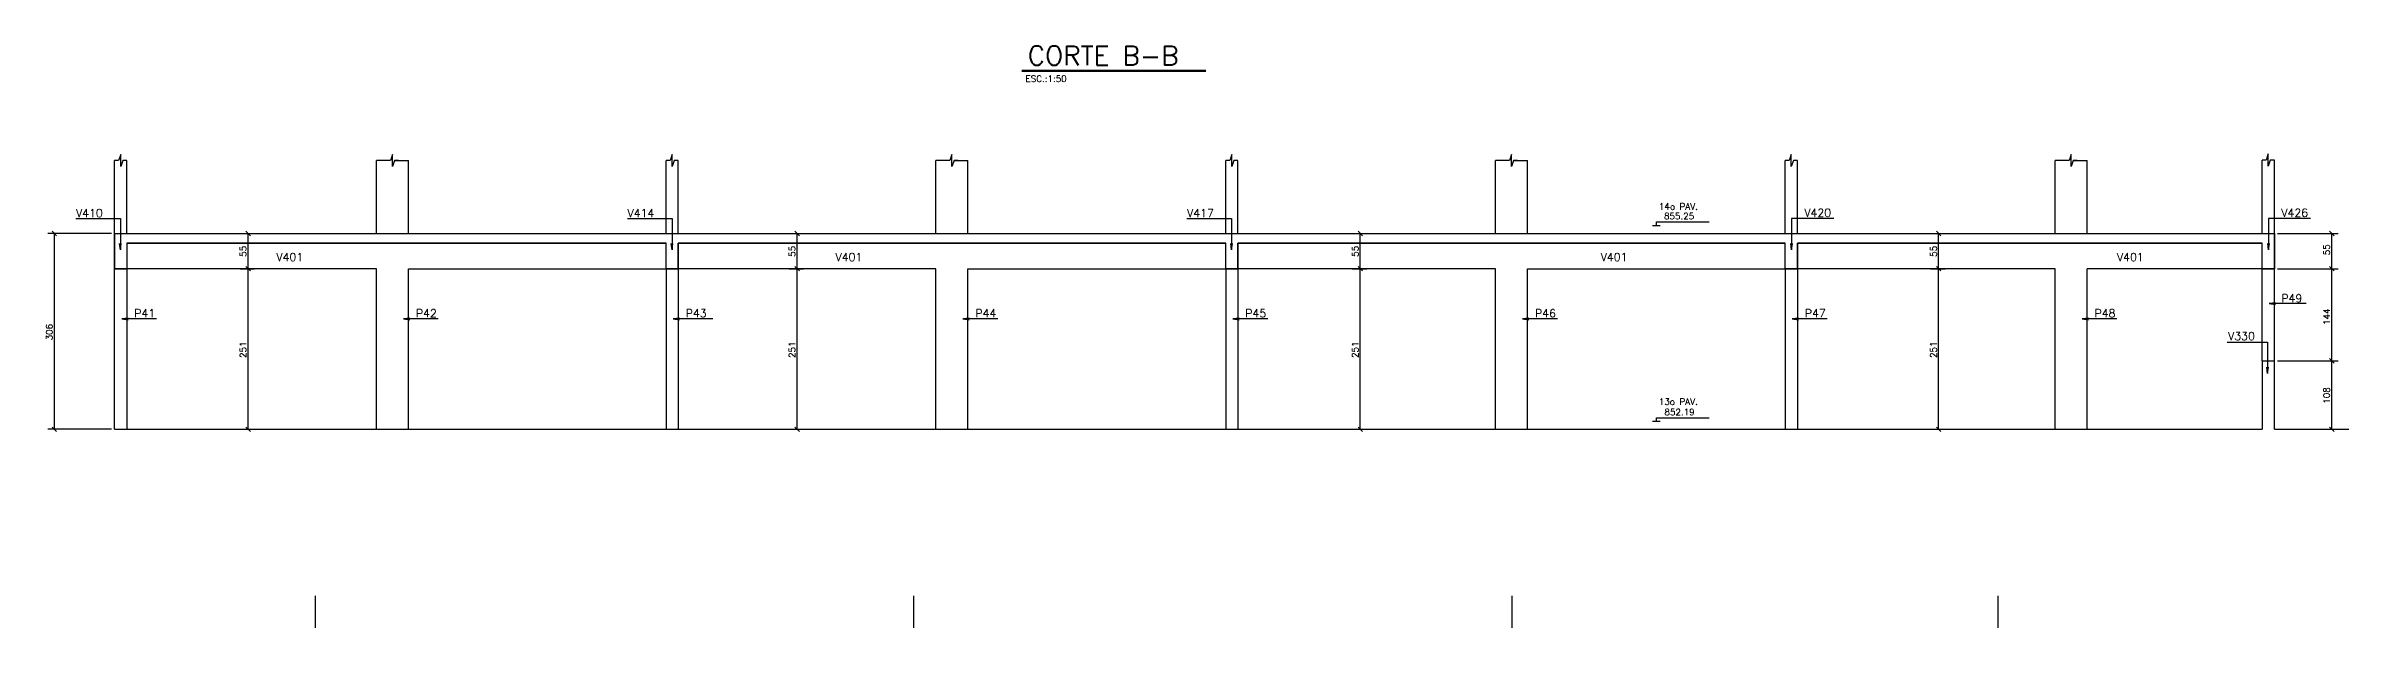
# Model space of a CAD drawing. Extents: x 1992 to 7619, y 830 to 3800.
# Drawn here: x 1992 to 5589, y 830 to 1739 of the extents above; entities that cross this region are included whole.
import ezdxf

# ---------------------------------------------------------------- set-up
doc = ezdxf.new("R2010")
doc.units = 0
doc.header["$MEASUREMENT"] = 0
for name, color, linetype in [('2', 2, 'CONTINUOUS'), ('3', 3, 'CONTINUOUS'), ('6', 6, 'CONTINUOUS'), ('8', 8, 'CONTINUOUS'), ('9', 9, 'CONTINUOUS')]:
    doc.layers.add(name, color=color, linetype=linetype)
doc.styles.get("Standard").update_dxf_attribs({"font": 'ROMANS.SHX'})

msp = doc.modelspace()

# ---------------------------------------------------------------- linework, layer by layer
at = {"layer": '2', "linetype": 'Continuous'}
for p, q in [((2008.585239, 1442.760148), (2001.514171, 1449.831216)), ((2311.330728, 1442.760148), (2304.25966, 1449.831216)), ((3168.877544, 1442.760148), (3161.806476, 1449.831216)), ((4048.435195, 1442.760148), (4041.364127, 1449.831216)), ((4951.764113, 1442.760148), (4944.693045, 1449.831216)), ((5565.795856, 1442.760148), (5558.724788, 1449.831216)), ((2311.330728, 1387.760148), (2304.25966, 1394.831216)), ((2311.330728, 1387.760148), (2304.25966, 1394.831216)), ((3168.877544, 1387.760148), (3161.806476, 1394.831216)), ((3168.877544, 1387.760148), (3161.806476, 1394.831216)), ((4048.435195, 1387.760148), (4041.364127, 1394.831216)), ((4048.435195, 1387.760148), (4041.364127, 1394.831216)), ((4951.764113, 1387.760148), (4944.693045, 1394.831216)), ((4951.764113, 1387.760148), (4944.693045, 1394.831216)), ((5565.795856, 1387.760148), (5558.724788, 1394.831216)), ((5565.795856, 1387.760148), (5558.724788, 1394.831216)), ((5565.795856, 1243.760148), (5558.724788, 1250.831216)), ((5565.795856, 1243.760148), (5558.724788, 1250.831216)), ((2008.585239, 1136.760148), (2001.514171, 1143.831216)), ((2311.330728, 1136.760148), (2304.25966, 1143.831216)), ((3168.877544, 1136.760148), (3161.806476, 1143.831216)), ((4048.435195, 1136.760148), (4041.364127, 1143.831216)), ((4951.764113, 1136.760148), (4944.693045, 1143.831216)), ((5565.795856, 1136.760148), (5558.724788, 1143.831216))]:
    msp.add_line(p, q, dxfattribs=at)
at = {"layer": '3', "linetype": 'Continuous'}
for p, q in [((2099.09, 1446.295682), (2099.09, 1560.455238)), ((2118.09, 1446.295682), (2118.09, 1560.455238)), ((2508.09, 1446.295682), (2508.09, 1560.455238)), ((2558.09, 1446.295682), (2558.09, 1560.455238)), ((2960.59, 1446.295682), (2960.59, 1560.455238)), ((2979.59, 1446.295682), (2979.59, 1560.455238)), ((3382.09, 1446.295682), (3382.09, 1560.455238)), ((3432.09, 1446.295682), (3432.09, 1560.455238)), ((3834.59, 1446.295682), (3834.59, 1560.455238)), ((3853.59, 1446.295682), (3853.59, 1560.455238)), ((4256.09, 1446.295682), (4256.09, 1560.455238)), ((4306.09, 1446.295682), (4306.09, 1560.455238)), ((4708.59, 1446.295682), (4708.59, 1560.455238)), ((4727.59, 1446.295682), (4727.59, 1560.455238)), ((5130.09, 1446.295682), (5130.09, 1560.455238)), ((5180.09, 1446.295682), (5180.09, 1560.455238)), ((5453.59, 1446.295682), (5453.59, 1560.990873)), ((5472.59, 1446.295682), (5472.59, 1560.990873)), ((4513.349741, 1458.295682), (4501.349741, 1458.295682)), ((4507.349741, 1458.295682), (4507.349741, 1464.295682)), ((4507.349741, 1464.295682), (4589.924006, 1464.295682)), ((2099.09, 1140.295682), (2099.09, 1391.295682)), ((5180.09, 1140.295682), (5180.09, 1391.295682)), ((5472.59, 1247.295682), (5472.59, 1391.295682)), ((4513.349741, 1152.295682), (4501.349741, 1152.295682)), ((4507.349741, 1152.295682), (4507.349741, 1158.295682)), ((4507.349741, 1158.295682), (4589.924006, 1158.295682)), ((2412.353006, 879.93055), (2412.353006, 829.93105)), ((3346.837115, 879.93055), (3346.837115, 829.93105)), ((4281.321223, 879.93055), (4281.321223, 829.93105)), ((5040.832831, 879.93055), (5040.832831, 829.93105))]:
    msp.add_line(p, q, dxfattribs=at)
for points in [[(2508.09, 1140.295682), (2508.09, 1391.295682), (2118.09, 1391.295682), (2118.09, 1140.295682)], [(2558.09, 1140.295682), (2558.09, 1391.295682), (2960.59, 1391.295682), (2960.59, 1140.295682)], [(3382.09, 1140.295682), (3382.09, 1391.295682), (2979.59, 1391.295682), (2979.59, 1140.295682)], [(3432.09, 1140.295682), (3432.09, 1391.295682), (3834.59, 1391.295682), (3834.59, 1140.295682)], [(4256.09, 1140.295682), (4256.09, 1391.295682), (3853.59, 1391.295682), (3853.59, 1140.295682)], [(4306.09, 1140.295682), (4306.09, 1391.295682), (4708.59, 1391.295682), (4708.59, 1140.295682)], [(5130.09, 1140.295682), (5130.09, 1391.295682), (4727.59, 1391.295682), (4727.59, 1140.295682)], [(5453.59, 1247.295682), (5453.59, 1391.295682), (5180.09, 1391.295682)]]:
    msp.add_lwpolyline(points, dxfattribs=at)
at = {"layer": '6', "linetype": 'Continuous'}
for p, q in [((3516.061234, 1701.632244), (3803.446173, 1701.632244)), ((3516.061234, 1699.834204), (3803.446173, 1699.834204)), ((2099.09, 1446.295682), (5453.59, 1446.295682)), ((2099.09, 1446.295682), (2099.09, 1391.295682)), ((5453.59, 1446.295682), (5472.59, 1446.295682)), ((5472.59, 1434.295682), (5472.59, 1446.295682)), ((2118.09, 1431.295682), (2118.09, 1391.295682)), ((2118.09, 1431.295682), (2960.59, 1431.295682)), ((2960.59, 1391.295682), (2960.59, 1431.295682)), ((2979.59, 1391.295682), (2979.59, 1431.295682)), ((2979.59, 1431.295682), (3834.59, 1431.295682)), ((3834.59, 1391.295682), (3834.59, 1431.295682)), ((3853.59, 1391.295682), (3853.59, 1431.295682)), ((3853.59, 1431.295682), (4708.59, 1431.295682)), ((4708.59, 1391.295682), (4708.59, 1431.295682)), ((4727.59, 1391.295682), (4727.59, 1431.295682)), ((4727.59, 1431.295682), (5453.59, 1431.295682)), ((5453.59, 1391.295682), (5453.59, 1431.295682)), ((5472.59, 1391.295682), (5472.59, 1434.295682)), ((2099.09, 1391.295682), (2118.09, 1391.295682)), ((2960.59, 1391.295682), (2979.59, 1391.295682)), ((3834.59, 1391.295682), (3853.59, 1391.295682)), ((4708.59, 1391.295682), (4727.59, 1391.295682)), ((5453.59, 1391.295682), (5472.59, 1391.295682)), ((5453.59, 1247.295682), (5472.59, 1247.295682)), ((5453.59, 1247.295682), (5453.59, 1140.295682)), ((5472.59, 1140.295682), (5472.59, 1247.295682)), ((2099.09, 1140.295682), (5453.59, 1140.295682)), ((5472.59, 1140.295682), (5589.09, 1140.295682))]:
    msp.add_line(p, q, dxfattribs=at)
at = {"layer": '8', "linetype": 'Continuous'}
msp.add_lwpolyline([(2099.09, 1391.295682), (2099.09, 1446.295682), (5472.59, 1446.295682), (5472.59, 1391.295682), (5453.59, 1391.295682), (5453.59, 1431.295682), (4727.59, 1431.295682), (4727.59, 1391.295682), (4708.59, 1391.295682), (4708.59, 1431.295682), (3853.59, 1431.295682), (3853.59, 1391.295682), (3834.59, 1391.295682), (3834.59, 1431.295682), (2979.59, 1431.295682), (2979.59, 1391.295682), (2960.59, 1391.295682), (2960.59, 1431.295682), (2118.09, 1431.295682), (2118.09, 1391.295682), (2099.09, 1391.295682)], dxfattribs=at)
at = {"layer": '9', "linetype": 'Continuous'}
for p, q in [((2529.923327, 1560.455238), (2508.09, 1560.455238)), ((2536.256655, 1560.455238), (2558.09, 1560.455238)), ((3403.923327, 1560.455238), (3382.09, 1560.455238)), ((3410.256655, 1560.455238), (3432.09, 1560.455238)), ((4277.923327, 1560.455238), (4256.09, 1560.455238)), ((4284.256655, 1560.455238), (4306.09, 1560.455238)), ((5151.923327, 1560.455238), (5130.09, 1560.455238)), ((5158.256655, 1560.455238), (5180.09, 1560.455238)), ((2094.09, 1446.295682), (1995.049705, 1446.295682)), ((2005.049705, 1140.295682), (2005.049705, 1446.295682)), ((2306.726977, 1446.295682), (2317.795194, 1446.295682)), ((2307.795194, 1391.295682), (2307.795194, 1446.295682)), ((3164.273793, 1446.295682), (3175.34201, 1446.295682)), ((3165.34201, 1391.295682), (3165.34201, 1446.295682)), ((4043.831444, 1446.295682), (4054.899661, 1446.295682)), ((4044.899661, 1391.295682), (4044.899661, 1446.295682)), ((4947.160362, 1446.295682), (4958.228579, 1446.295682)), ((4948.228579, 1391.295682), (4948.228579, 1446.295682)), ((5477.59, 1446.295682), (5572.260322, 1446.295682)), ((5562.260322, 1391.295682), (5562.260322, 1446.295682)), ((2295.26479, 1391.295682), (2317.795194, 1391.295682)), ((2307.795194, 1140.295682), (2307.795194, 1391.295682)), ((3152.811606, 1391.295682), (3175.34201, 1391.295682)), ((3165.34201, 1140.295682), (3165.34201, 1391.295682)), ((4032.369257, 1391.295682), (4054.899661, 1391.295682)), ((4044.899661, 1140.295682), (4044.899661, 1391.295682)), ((4935.698175, 1391.295682), (4958.228579, 1391.295682)), ((4948.228579, 1140.295682), (4948.228579, 1391.295682)), ((5477.59, 1391.295682), (5572.260322, 1391.295682)), ((5562.260322, 1247.295682), (5562.260322, 1391.295682)), ((5477.59, 1247.295682), (5572.260322, 1247.295682)), ((5562.260322, 1140.295682), (5562.260322, 1247.295682)), ((2094.09, 1140.295682), (1995.049705, 1140.295682)), ((2310.098209, 1140.295682), (2317.795194, 1140.295682)), ((3167.645025, 1140.295682), (3175.34201, 1140.295682)), ((4047.202675, 1140.295682), (4054.899661, 1140.295682)), ((4950.531594, 1140.295682), (4958.228579, 1140.295682)), ((5539.882246, 1140.295682), (5572.260322, 1140.295682))]:
    msp.add_line(p, q, dxfattribs=at)
for points in [[(2118.09, 1560.455238), (2111.756655, 1560.455238), (2108.59, 1550.955238), (2108.59, 1569.955238), (2105.423327, 1560.455238), (2099.09, 1560.455238)], [(2542.59, 1560.455238), (2536.256655, 1560.455238), (2533.09, 1550.955238), (2533.09, 1569.955238), (2529.923327, 1560.455238), (2523.59, 1560.455238)], [(2979.59, 1560.455238), (2973.256655, 1560.455238), (2970.09, 1550.955238), (2970.09, 1569.955238), (2966.923327, 1560.455238), (2960.59, 1560.455238)], [(3416.59, 1560.455238), (3410.256655, 1560.455238), (3407.09, 1550.955238), (3407.09, 1569.955238), (3403.923327, 1560.455238), (3397.59, 1560.455238)], [(3853.59, 1560.455238), (3847.256655, 1560.455238), (3844.09, 1550.955238), (3844.09, 1569.955238), (3840.923327, 1560.455238), (3834.59, 1560.455238)], [(4290.59, 1560.455238), (4284.256655, 1560.455238), (4281.09, 1550.955238), (4281.09, 1569.955238), (4277.923327, 1560.455238), (4271.59, 1560.455238)], [(4727.59, 1560.455238), (4721.256655, 1560.455238), (4718.09, 1550.955238), (4718.09, 1569.955238), (4714.923327, 1560.455238), (4708.59, 1560.455238)], [(5164.59, 1560.455238), (5158.256655, 1560.455238), (5155.09, 1550.955238), (5155.09, 1569.955238), (5151.923327, 1560.455238), (5145.59, 1560.455238)], [(5472.59, 1560.990873), (5466.256655, 1560.990873), (5463.09, 1551.490873), (5463.09, 1570.490872), (5459.923327, 1560.990873), (5453.59, 1560.990873)], [(2038.545521, 1469.590948), (2108.294303, 1469.590948), (2108.294303, 1420.915052), (2106.989041, 1430.829501), (2108.294303, 1420.915052), (2109.599565, 1430.829501)], [(2900.045521, 1469.590948), (2969.794303, 1469.590948), (2969.794303, 1420.915052), (2968.489041, 1430.829501), (2969.794303, 1420.915052), (2971.099565, 1430.829501)], [(3774.045521, 1469.590948), (3843.794303, 1469.590948), (3843.794303, 1420.915052), (3842.489041, 1430.829501), (3843.794303, 1420.915052), (3845.099565, 1430.829501)], [(4784.296783, 1469.590948), (4718.605509, 1469.590948), (4718.605509, 1420.915052), (4717.300247, 1430.829501), (4718.605509, 1420.915052), (4719.910771, 1430.829501)], [(5529.296783, 1469.590948), (5463.605509, 1469.590948), (5463.605509, 1420.915052), (5462.300247, 1430.829501), (5463.605509, 1420.915052), (5464.910771, 1430.829501)], [(5522.109021, 1336.715295), (5464.457274, 1336.715295), (5474.371722, 1338.020557), (5464.457274, 1336.715295), (5474.371722, 1335.410033)], [(2164.756267, 1312.774042), (2110.157767, 1312.774042), (2120.072216, 1314.079304), (2110.157767, 1312.774042), (2120.072216, 1311.46878)], [(2604.756267, 1312.774042), (2550.157767, 1312.774042), (2560.072216, 1314.079304), (2550.157767, 1312.774042), (2560.072216, 1311.46878)], [(3033.62211, 1312.774042), (2971.657767, 1312.774042), (2981.572216, 1314.079304), (2971.657767, 1312.774042), (2981.572216, 1311.46878)], [(3478.756267, 1312.774042), (3424.157767, 1312.774042), (3434.072216, 1314.079304), (3424.157767, 1312.774042), (3434.072216, 1311.46878)], [(3900.256267, 1312.774042), (3845.657767, 1312.774042), (3855.572216, 1314.079304), (3845.657767, 1312.774042), (3855.572216, 1311.46878)], [(4352.756267, 1312.774042), (4298.157767, 1312.774042), (4308.072216, 1314.079304), (4298.157767, 1312.774042), (4308.072216, 1311.46878)], [(4774.256267, 1312.774042), (4719.657767, 1312.774042), (4729.572216, 1314.079304), (4719.657767, 1312.774042), (4729.572216, 1311.46878)], [(5226.756267, 1312.774042), (5172.157767, 1312.774042), (5182.072216, 1314.079304), (5172.157767, 1312.774042), (5182.072216, 1311.46878)], [(5398.760436, 1276.427327), (5461.966191, 1276.427327), (5461.966191, 1227.751431), (5460.660929, 1237.665879), (5461.966191, 1227.751431), (5463.271453, 1237.665879)]]:
    msp.add_lwpolyline(points, dxfattribs=at)

# ---------------------------------------------------------------- texts
at = {"layer": '2', "linetype": 'Continuous'}
msp.add_text('ESC.:1:50', height=10, dxfattribs=at).set_placement((3521.999872, 1683.050985))
for s, p in [('55', (2304.795194, 1409.795682)), ('55', (3162.34201, 1409.795682)), ('55', (4041.899661, 1409.795682)), ('55', (4945.228579, 1409.795682)), ('55', (5559.260322, 1412.295682)), ('306', (2002.049705, 1279.295682)), ('144', (5559.260322, 1303.295682)), ('251', (2304.795194, 1251.795682)), ('251', (3162.34201, 1251.795682)), ('251', (4041.899661, 1251.795682)), ('251', (4945.228579, 1251.795682)), ('108', (5559.260322, 1180.295682))]:
    msp.add_text(s, height=10, rotation=90, dxfattribs=at).set_placement(p)
at = {"layer": '3', "linetype": 'Continuous'}
for s, height, p in [('V410', 12.5, (2038.806865, 1471.95525)), ('V414', 12.5, (2900.306865, 1471.95525)), ('V417', 12.5, (3774.306865, 1471.95525)), ('14o PAV.', 10, (4511.334322, 1483.404021)), ('855.25', 10, (4519.197316, 1468.449387)), ('V420', 12.5, (4738.466469, 1472.45804)), ('V426', 12.5, (5483.466469, 1472.45804)), ('V401', 12.5, (2351.916108, 1403.20735)), ('V401', 12.5, (3225.18524, 1403.20735)), ('V401', 12.5, (4420.315265, 1403.20735)), ('V401', 12.5, (5226.756267, 1403.20735)), ('P49', 12.5, (5483.48526, 1338.739334)), ('P41', 12.5, (2129.701106, 1315.313434)), ('P42', 12.5, (2569.701106, 1315.313434)), ('P43', 12.5, (2991.201106, 1315.313434)), ('P44', 12.5, (3443.701106, 1315.313434)), ('P45', 12.5, (3865.201106, 1315.313434)), ('P46', 12.5, (4317.701106, 1315.313434)), ('P47', 12.5, (4739.201106, 1315.313434)), ('P48', 12.5, (5191.701106, 1315.313434)), ('V330', 12.5, (5400.365118, 1279.640213)), ('13o PAV.', 10, (4511.172951, 1178.400658)), ('852.19', 10, (4520.011183, 1162.217203))]:
    msp.add_text(s, height=height, dxfattribs=at).set_placement(p)
at = {"layer": '6', "linetype": 'Continuous'}
msp.add_text('CORTE B-B', height=30, dxfattribs=at).set_placement((3525.575781, 1709.156333))

doc.saveas('drawing.dxf')
